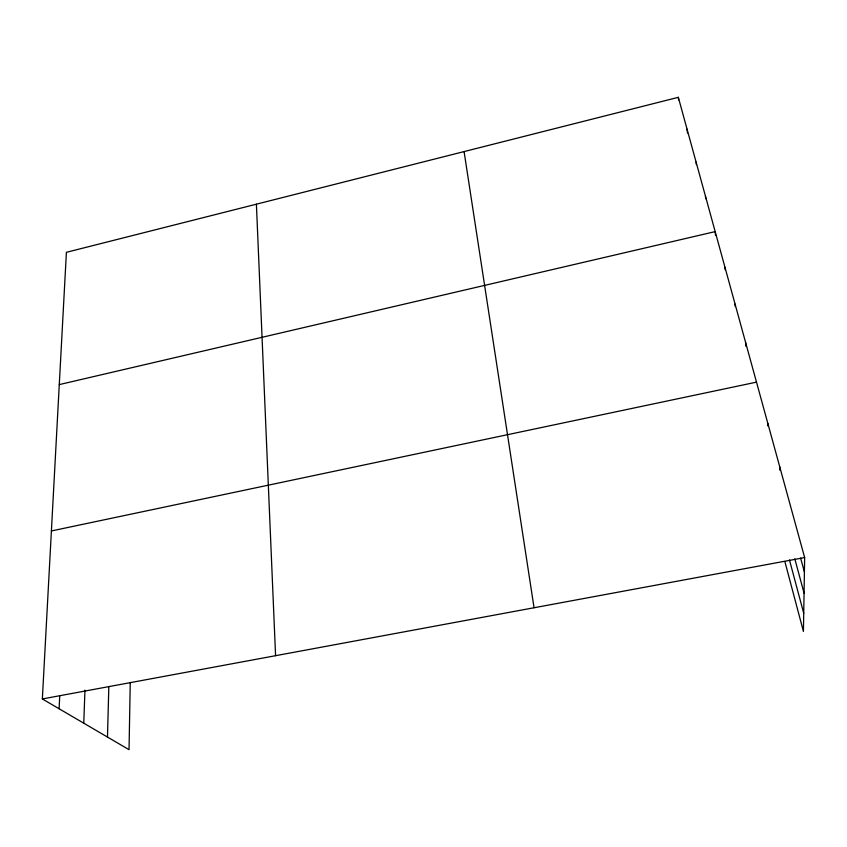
<?xml version="1.0" encoding="UTF-8"?>
<svg xmlns="http://www.w3.org/2000/svg" width="847" height="847" viewBox="0 0 847 847"><rect width="100%" height="100%" fill="white"/><g stroke="black" fill="none" stroke-linecap="round" stroke-linejoin="round"><path stroke-width="1.27" d="M130.247 682.417L129.04 749.68L42.35 698.955L66.405 252.311L678.32 97.32L804.65 557.559L803.422 631.428L784.862 561.519M107.474 737.059L108.818 686.928M83.758 723.19L84.965 690.136M59.11 708.77L59.735 695.588M59.279 384.602L715.186 231.612L715.524 235.487M51.402 530.953L756.498 382.145M42.35 698.955L804.65 557.559M800.606 558.046L804.406 572M794.804 558.829L804.057 593.091M789.468 559.983L803.718 613.239M464.082 151.581L534.055 607.744M678.32 97.32L678.616 99.925M687.055 129.146L687.468 132.99M696.107 162.105L696.361 164.625M705.477 196.229L705.71 198.706M724.958 267.207L725.159 269.738M735.08 304.115L735.26 306.582M745.593 342.4L745.826 346.254M256.397 204.191L275.582 655.694M767.837 423.436L767.933 426.02M779.621 466.369L779.706 470.074"/></g></svg>
